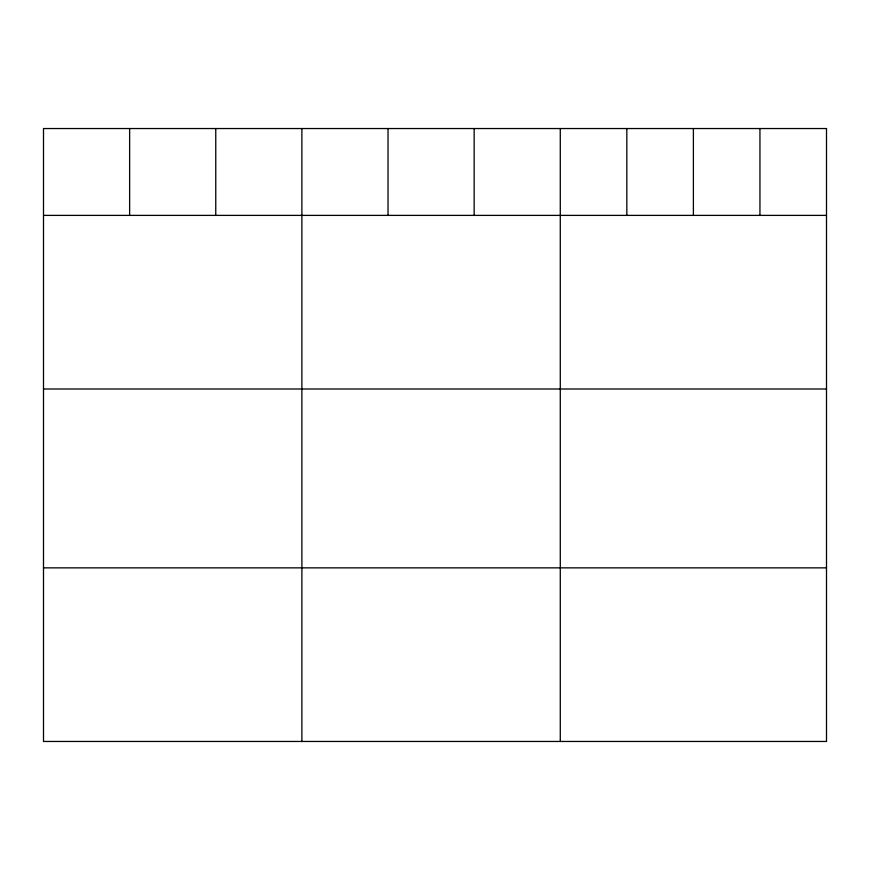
<?xml version="1.0" encoding="UTF-8"?>
<svg xmlns="http://www.w3.org/2000/svg" width="870" height="870" viewBox="0 0 870 870"><rect width="100%" height="100%" fill="white"/><g stroke="black" fill="none" stroke-linecap="round" stroke-linejoin="round"><path stroke-width="1.3" d="M43.5 215.39L826.5 215.39M43.5 388.999L826.5 388.999M43.5 567.86L826.5 567.86M759.945 128.542L759.945 215.39M693.39 128.542L693.39 215.39M626.835 128.542L626.835 215.39M560.28 128.542L560.28 741.457M474.15 128.542L474.15 215.39M388.02 128.542L388.02 215.39M301.89 128.542L301.89 741.457M215.76 128.542L215.76 215.39M129.63 128.542L129.63 215.39M826.5 128.542L43.5 128.542L43.5 741.457L826.5 741.457L826.5 128.542"/></g></svg>
